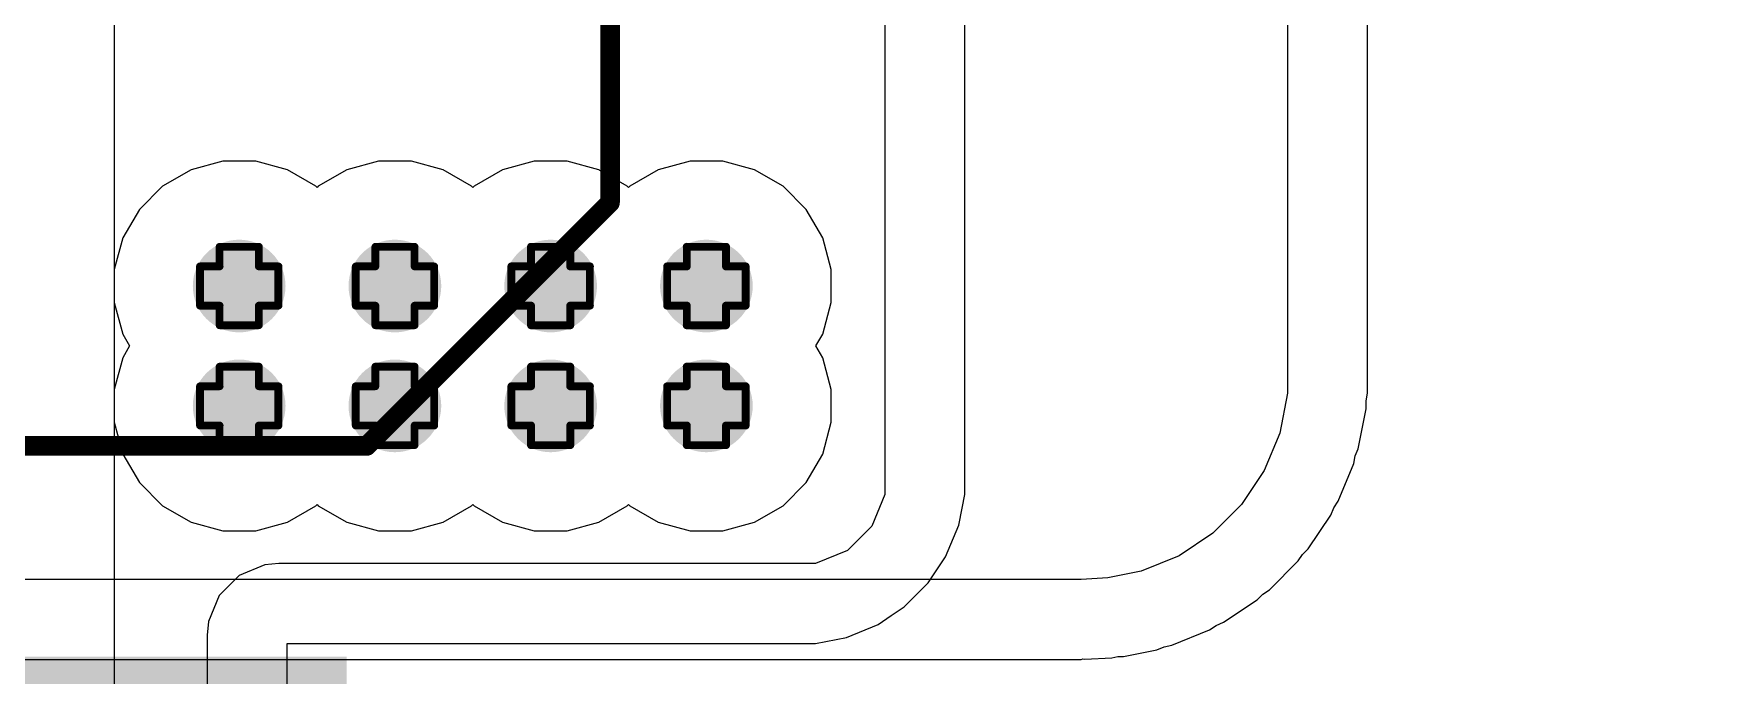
# Model space of a CAD drawing. Header units: inches. Extents: x -18 to 202, y -11 to 119.
# Drawn here: x 27.51 to 38.44, y 4.28 to 8.43 of the extents above; entities that cross this region are included whole.
import ezdxf

# ---------------------------------------------------------------- set-up
doc = ezdxf.new("R2010")
doc.units = ezdxf.units.IN
for name, color, linetype in [('Board Outline', 216, 'Continuous'), ('Bottom Layer', 5, 'Continuous'), ('Drill Drawing', 1, 'Continuous'), ('Ground', 16, 'Continuous'), ('Power', 76, 'Continuous'), ('Top Layer', 1, 'Continuous'), ('Top Overlay', 2, 'Continuous'), ('Top Paste', 8, 'Continuous'), ('Top Solder', 216, 'Continuous'), ('Via Holes', 16, 'Continuous')]:
    doc.layers.add(name, color=color, linetype=linetype)

# ---------------------------------------------------------------- blocks, each defined once
blk = doc.blocks.new('TYPE_C_31_M_12__64')
at = {"layer": 'Top Layer'}
for points in [[(1.9, 1.775), (1.6, 1.775), (1.6, 2.975), (1.9, 2.975)], [(2.7, 1.775), (2.1, 1.775), (2.1, 2.975), (2.7, 2.975)], [(2.9, 2.975), (3.5, 2.975), (3.5, 1.775), (2.9, 1.775)]]:
    blk.add_hatch(color=1, dxfattribs=at).paths.add_polyline_path(points)
at = {"layer": 'Top Paste'}
for points in [[(1.9, 1.775), (1.6, 1.775), (1.6, 2.975), (1.9, 2.975)], [(2.7, 1.775), (2.1, 1.775), (2.1, 2.975), (2.7, 2.975)], [(2.9, 2.975), (3.5, 2.975), (3.5, 1.775), (2.9, 1.775)]]:
    blk.add_hatch(color=8, dxfattribs=at).paths.add_polyline_path(points)
at = {"layer": 'Top Solder'}
for points in [[(2.002, 1.673), (1.498, 1.673), (1.498, 3.077), (2.002, 3.077)], [(2.802, 1.673), (1.998, 1.673), (1.998, 3.077), (2.802, 3.077)], [(2.798, 3.077), (3.602, 3.077), (3.602, 1.673), (2.798, 1.673)]]:
    blk.add_hatch(color=216, dxfattribs=at).paths.add_polyline_path(points)
blk = doc.blocks.new('UWD_470_F_10__D___101')
at = {"layer": 'Top Overlay'}
for points in [[(-3.607, 5.207, 0.127, 0.127, 0), (-5.182, 3.632, 0.127, 0.127, 0)], [(5.131, 5.207, 0.127, 0.127, 0), (-3.607, 5.207, 0.127, 0.127, 0)], [(-5.182, 3.632, 0.127, 0.127, 0), (-5.182, 1.702, 0.127, 0.127, 0)]]:
    blk.add_lwpolyline(points, format="xyseb", dxfattribs=at)
for points in [[(-3.639, 5.207, 0.0635, 0.0635, 1), (-3.575, 5.207, 0.0635, 0.0635, 1)], [(-3.639, 5.207, 0.0635, 0.0635, 1), (-3.575, 5.207, 0.0635, 0.0635, 1)], [(-5.213, 3.632, 0.0635, 0.0635, 1), (-5.15, 3.632, 0.0635, 0.0635, 1)], [(-5.213, 3.632, 0.0635, 0.0635, 1), (-5.15, 3.632, 0.0635, 0.0635, 1)]]:
    blk.add_lwpolyline(points, format="xyseb", close=True, dxfattribs=at)

msp = doc.modelspace()

# ---------------------------------------------------------------- hatches: boundary and pattern name
at = {"layer": 'Bottom Layer'}
h = msp.add_hatch(color=5, dxfattribs=at)
edge = h.paths.add_edge_path()
edge.add_arc((28.841, 6.801), 0.3, 0, 360)
h = msp.add_hatch(color=5, dxfattribs=at)
edge = h.paths.add_edge_path()
edge.add_arc((29.849, 6.801), 0.3, 0, 360)
h = msp.add_hatch(color=5, dxfattribs=at)
edge = h.paths.add_edge_path()
edge.add_arc((30.857, 6.801), 0.3, 0, 360)
h = msp.add_hatch(color=5, dxfattribs=at)
edge = h.paths.add_edge_path()
edge.add_arc((31.865, 6.801), 0.3, 0, 360)
h = msp.add_hatch(color=5, dxfattribs=at)
edge = h.paths.add_edge_path()
edge.add_arc((28.841, 6.025), 0.3, 0, 360)
h = msp.add_hatch(color=5, dxfattribs=at)
edge = h.paths.add_edge_path()
edge.add_arc((29.849, 6.025), 0.3, 0, 360)
h = msp.add_hatch(color=5, dxfattribs=at)
edge = h.paths.add_edge_path()
edge.add_arc((30.857, 6.025), 0.3, 0, 360)
h = msp.add_hatch(color=5, dxfattribs=at)
edge = h.paths.add_edge_path()
edge.add_arc((31.865, 6.025), 0.3, 0, 360)
at = {"layer": 'Ground'}
h = msp.add_hatch(color=16, dxfattribs=at)
edge = h.paths.add_edge_path()
edge.add_arc((28.841, 6.801), 0.3, 0, 360)
h = msp.add_hatch(color=16, dxfattribs=at)
edge = h.paths.add_edge_path()
edge.add_arc((29.849, 6.801), 0.3, 0, 360)
h = msp.add_hatch(color=16, dxfattribs=at)
edge = h.paths.add_edge_path()
edge.add_arc((30.857, 6.801), 0.3, 0, 360)
h = msp.add_hatch(color=16, dxfattribs=at)
edge = h.paths.add_edge_path()
edge.add_arc((31.865, 6.801), 0.3, 0, 360)
h = msp.add_hatch(color=16, dxfattribs=at)
edge = h.paths.add_edge_path()
edge.add_arc((28.841, 6.025), 0.3, 0, 360)
h = msp.add_hatch(color=16, dxfattribs=at)
edge = h.paths.add_edge_path()
edge.add_arc((29.849, 6.025), 0.3, 0, 360)
h = msp.add_hatch(color=16, dxfattribs=at)
edge = h.paths.add_edge_path()
edge.add_arc((30.857, 6.025), 0.3, 0, 360)
h = msp.add_hatch(color=16, dxfattribs=at)
edge = h.paths.add_edge_path()
edge.add_arc((31.865, 6.025), 0.3, 0, 360)
at = {"layer": 'Power'}
h = msp.add_hatch(color=76, dxfattribs=at)
edge = h.paths.add_edge_path()
edge.add_arc((28.841, 6.801), 0.3, 0, 360)
h = msp.add_hatch(color=76, dxfattribs=at)
edge = h.paths.add_edge_path()
edge.add_arc((29.849, 6.801), 0.3, 0, 360)
h = msp.add_hatch(color=76, dxfattribs=at)
edge = h.paths.add_edge_path()
edge.add_arc((30.857, 6.801), 0.3, 0, 360)
h = msp.add_hatch(color=76, dxfattribs=at)
edge = h.paths.add_edge_path()
edge.add_arc((31.865, 6.801), 0.3, 0, 360)
h = msp.add_hatch(color=76, dxfattribs=at)
edge = h.paths.add_edge_path()
edge.add_arc((28.841, 6.025), 0.3, 0, 360)
h = msp.add_hatch(color=76, dxfattribs=at)
edge = h.paths.add_edge_path()
edge.add_arc((29.849, 6.025), 0.3, 0, 360)
h = msp.add_hatch(color=76, dxfattribs=at)
edge = h.paths.add_edge_path()
edge.add_arc((30.857, 6.025), 0.3, 0, 360)
h = msp.add_hatch(color=76, dxfattribs=at)
edge = h.paths.add_edge_path()
edge.add_arc((31.865, 6.025), 0.3, 0, 360)
at = {"layer": 'Top Layer'}
h = msp.add_hatch(color=1, dxfattribs=at)
edge = h.paths.add_edge_path()
edge.add_arc((28.841, 6.801), 0.3, 0, 360)
h = msp.add_hatch(color=1, dxfattribs=at)
edge = h.paths.add_edge_path()
edge.add_arc((29.849, 6.801), 0.3, 0, 360)
h = msp.add_hatch(color=1, dxfattribs=at)
edge = h.paths.add_edge_path()
edge.add_arc((30.857, 6.801), 0.3, 0, 360)
h = msp.add_hatch(color=1, dxfattribs=at)
edge = h.paths.add_edge_path()
edge.add_arc((31.865, 6.801), 0.3, 0, 360)
h = msp.add_hatch(color=1, dxfattribs=at)
edge = h.paths.add_edge_path()
edge.add_arc((28.841, 6.025), 0.3, 0, 360)
h = msp.add_hatch(color=1, dxfattribs=at)
edge = h.paths.add_edge_path()
edge.add_arc((29.849, 6.025), 0.3, 0, 360)
h = msp.add_hatch(color=1, dxfattribs=at)
edge = h.paths.add_edge_path()
edge.add_arc((30.857, 6.025), 0.3, 0, 360)
h = msp.add_hatch(color=1, dxfattribs=at)
edge = h.paths.add_edge_path()
edge.add_arc((31.865, 6.025), 0.3, 0, 360)
at = {"layer": 'Via Holes'}
h = msp.add_hatch(color=7, dxfattribs=at)
edge = h.paths.add_edge_path()
edge.add_arc((28.841, 6.801), 0.15, 0, 360)
h = msp.add_hatch(color=7, dxfattribs=at)
edge = h.paths.add_edge_path()
edge.add_arc((29.849, 6.801), 0.15, 0, 360)
h = msp.add_hatch(color=7, dxfattribs=at)
edge = h.paths.add_edge_path()
edge.add_arc((30.857, 6.801), 0.15, 0, 360)
h = msp.add_hatch(color=7, dxfattribs=at)
edge = h.paths.add_edge_path()
edge.add_arc((31.865, 6.801), 0.15, 0, 360)
h = msp.add_hatch(color=7, dxfattribs=at)
edge = h.paths.add_edge_path()
edge.add_arc((28.841, 6.025), 0.15, 0, 360)
h = msp.add_hatch(color=7, dxfattribs=at)
edge = h.paths.add_edge_path()
edge.add_arc((29.849, 6.025), 0.15, 0, 360)
h = msp.add_hatch(color=7, dxfattribs=at)
edge = h.paths.add_edge_path()
edge.add_arc((30.857, 6.025), 0.15, 0, 360)
h = msp.add_hatch(color=7, dxfattribs=at)
edge = h.paths.add_edge_path()
edge.add_arc((31.865, 6.025), 0.15, 0, 360)

# ---------------------------------------------------------------- linework, layer by layer
at = {"layer": 'Board Outline'}
msp.add_lwpolyline([(44.23, 62.31, 0.254, 0.254, -3.535496), (7.565, 62.289, 0.254, 0.254, 0)], format="xyseb", dxfattribs=at)
at = {"layer": 'Bottom Layer'}
for p, q in [((28.53, 7.553), (28.345, 7.447)), ((28.735, 7.609), (28.53, 7.553)), ((28.948, 7.609), (28.735, 7.609)), ((29.153, 7.553), (28.948, 7.609)), ((29.338, 7.447), (29.153, 7.553)), ((29.537, 7.553), (29.353, 7.447)), ((29.743, 7.609), (29.537, 7.553)), ((29.956, 7.609), (29.743, 7.609)), ((30.161, 7.553), (29.956, 7.609)), ((30.345, 7.447), (30.161, 7.553)), ((30.545, 7.553), (30.361, 7.447)), ((30.751, 7.609), (30.545, 7.553)), ((30.963, 7.609), (30.751, 7.609)), ((31.169, 7.553), (30.963, 7.609)), ((31.353, 7.447), (31.169, 7.553)), ((31.553, 7.553), (31.369, 7.447)), ((31.759, 7.609), (31.553, 7.553)), ((31.971, 7.609), (31.759, 7.609)), ((32.177, 7.553), (31.971, 7.609)), ((32.361, 7.447), (32.177, 7.553)), ((28.345, 7.447), (28.195, 7.297)), ((29.345, 7.439), (29.338, 7.447)), ((29.353, 7.447), (29.345, 7.439)), ((30.353, 7.439), (30.345, 7.447)), ((30.361, 7.447), (30.353, 7.439)), ((31.361, 7.439), (31.353, 7.447)), ((31.369, 7.447), (31.361, 7.439)), ((32.511, 7.297), (32.361, 7.447)), ((28.195, 7.297), (28.088, 7.112)), ((32.618, 7.112), (32.511, 7.297)), ((28.088, 7.112), (28.033, 6.907)), ((32.673, 6.907), (32.618, 7.112)), ((28.033, 6.907), (28.033, 6.694)), ((32.673, 6.694), (32.673, 6.907)), ((28.033, 6.694), (28.088, 6.489)), ((32.618, 6.489), (32.673, 6.694)), ((28.088, 6.489), (28.132, 6.413)), ((32.574, 6.413), (32.618, 6.489)), ((28.132, 6.413), (28.088, 6.337)), ((32.618, 6.337), (32.574, 6.413)), ((28.088, 6.337), (28.033, 6.131)), ((32.673, 6.131), (32.618, 6.337)), ((28.033, 6.131), (28.033, 5.919)), ((32.673, 5.919), (32.673, 6.131)), ((28.033, 5.919), (28.088, 5.713)), ((32.618, 5.713), (32.673, 5.919)), ((28.088, 5.713), (28.195, 5.529)), ((32.511, 5.529), (32.618, 5.713)), ((28.195, 5.529), (28.345, 5.378)), ((32.361, 5.378), (32.511, 5.529)), ((28.345, 5.378), (28.53, 5.272)), ((29.153, 5.272), (29.338, 5.378)), ((29.338, 5.378), (29.345, 5.386)), ((29.345, 5.386), (29.353, 5.378)), ((29.353, 5.378), (29.537, 5.272)), ((30.161, 5.272), (30.345, 5.378)), ((30.345, 5.378), (30.353, 5.386)), ((30.353, 5.386), (30.361, 5.378)), ((30.361, 5.378), (30.545, 5.272)), ((31.169, 5.272), (31.353, 5.378)), ((31.353, 5.378), (31.361, 5.386)), ((31.361, 5.386), (31.369, 5.378)), ((31.369, 5.378), (31.553, 5.272)), ((32.177, 5.272), (32.361, 5.378)), ((28.53, 5.272), (28.735, 5.217)), ((28.948, 5.217), (29.153, 5.272)), ((29.537, 5.272), (29.743, 5.217)), ((29.956, 5.217), (30.161, 5.272)), ((30.545, 5.272), (30.751, 5.217)), ((30.963, 5.217), (31.169, 5.272)), ((31.553, 5.272), (31.759, 5.217)), ((31.971, 5.217), (32.177, 5.272)), ((28.735, 5.217), (28.948, 5.217)), ((29.743, 5.217), (29.956, 5.217)), ((30.751, 5.217), (30.963, 5.217)), ((31.759, 5.217), (31.971, 5.217))]:
    msp.add_line(p, q, dxfattribs=at)
at = {"layer": 'Drill Drawing'}
for points in [[(28.714, 6.928, 0.0508, 0.0508, 0), (28.714, 7.055, 0.0508, 0.0508, 0)], [(28.714, 7.055, 0.0508, 0.0508, 0), (28.968, 7.055, 0.0508, 0.0508, 0)], [(28.968, 6.928, 0.0508, 0.0508, 0), (28.968, 7.055, 0.0508, 0.0508, 0)], [(29.722, 6.928, 0.0508, 0.0508, 0), (29.722, 7.055, 0.0508, 0.0508, 0)], [(29.722, 7.055, 0.0508, 0.0508, 0), (29.976, 7.055, 0.0508, 0.0508, 0)], [(29.976, 6.928, 0.0508, 0.0508, 0), (29.976, 7.055, 0.0508, 0.0508, 0)], [(30.73, 6.928, 0.0508, 0.0508, 0), (30.73, 7.055, 0.0508, 0.0508, 0)], [(30.73, 7.055, 0.0508, 0.0508, 0), (30.984, 7.055, 0.0508, 0.0508, 0)], [(30.984, 6.928, 0.0508, 0.0508, 0), (30.984, 7.055, 0.0508, 0.0508, 0)], [(31.738, 6.928, 0.0508, 0.0508, 0), (31.738, 7.055, 0.0508, 0.0508, 0)], [(31.738, 7.055, 0.0508, 0.0508, 0), (31.992, 7.055, 0.0508, 0.0508, 0)], [(31.992, 6.928, 0.0508, 0.0508, 0), (31.992, 7.055, 0.0508, 0.0508, 0)], [(28.587, 6.674, 0.0508, 0.0508, 0), (28.587, 6.928, 0.0508, 0.0508, 0)], [(28.587, 6.928, 0.0508, 0.0508, 0), (28.714, 6.928, 0.0508, 0.0508, 0)], [(28.968, 6.928, 0.0508, 0.0508, 0), (29.095, 6.928, 0.0508, 0.0508, 0)], [(29.095, 6.674, 0.0508, 0.0508, 0), (29.095, 6.928, 0.0508, 0.0508, 0)], [(29.595, 6.674, 0.0508, 0.0508, 0), (29.595, 6.928, 0.0508, 0.0508, 0)], [(29.595, 6.928, 0.0508, 0.0508, 0), (29.722, 6.928, 0.0508, 0.0508, 0)], [(29.976, 6.928, 0.0508, 0.0508, 0), (30.103, 6.928, 0.0508, 0.0508, 0)], [(30.103, 6.674, 0.0508, 0.0508, 0), (30.103, 6.928, 0.0508, 0.0508, 0)], [(30.603, 6.674, 0.0508, 0.0508, 0), (30.603, 6.928, 0.0508, 0.0508, 0)], [(30.603, 6.928, 0.0508, 0.0508, 0), (30.73, 6.928, 0.0508, 0.0508, 0)], [(30.984, 6.928, 0.0508, 0.0508, 0), (31.111, 6.928, 0.0508, 0.0508, 0)], [(31.111, 6.674, 0.0508, 0.0508, 0), (31.111, 6.928, 0.0508, 0.0508, 0)], [(31.611, 6.674, 0.0508, 0.0508, 0), (31.611, 6.928, 0.0508, 0.0508, 0)], [(31.611, 6.928, 0.0508, 0.0508, 0), (31.738, 6.928, 0.0508, 0.0508, 0)], [(31.992, 6.928, 0.0508, 0.0508, 0), (32.119, 6.928, 0.0508, 0.0508, 0)], [(32.119, 6.674, 0.0508, 0.0508, 0), (32.119, 6.928, 0.0508, 0.0508, 0)], [(28.587, 6.674, 0.0508, 0.0508, 0), (28.714, 6.674, 0.0508, 0.0508, 0)], [(28.714, 6.547, 0.0508, 0.0508, 0), (28.714, 6.674, 0.0508, 0.0508, 0)], [(28.968, 6.674, 0.0508, 0.0508, 0), (29.095, 6.674, 0.0508, 0.0508, 0)], [(28.968, 6.547, 0.0508, 0.0508, 0), (28.968, 6.674, 0.0508, 0.0508, 0)], [(29.595, 6.674, 0.0508, 0.0508, 0), (29.722, 6.674, 0.0508, 0.0508, 0)], [(29.722, 6.547, 0.0508, 0.0508, 0), (29.722, 6.674, 0.0508, 0.0508, 0)], [(29.976, 6.674, 0.0508, 0.0508, 0), (30.103, 6.674, 0.0508, 0.0508, 0)], [(29.976, 6.547, 0.0508, 0.0508, 0), (29.976, 6.674, 0.0508, 0.0508, 0)], [(30.603, 6.674, 0.0508, 0.0508, 0), (30.73, 6.674, 0.0508, 0.0508, 0)], [(30.73, 6.547, 0.0508, 0.0508, 0), (30.73, 6.674, 0.0508, 0.0508, 0)], [(30.984, 6.674, 0.0508, 0.0508, 0), (31.111, 6.674, 0.0508, 0.0508, 0)], [(30.984, 6.547, 0.0508, 0.0508, 0), (30.984, 6.674, 0.0508, 0.0508, 0)], [(31.611, 6.674, 0.0508, 0.0508, 0), (31.738, 6.674, 0.0508, 0.0508, 0)], [(31.738, 6.547, 0.0508, 0.0508, 0), (31.738, 6.674, 0.0508, 0.0508, 0)], [(31.992, 6.674, 0.0508, 0.0508, 0), (32.119, 6.674, 0.0508, 0.0508, 0)], [(31.992, 6.547, 0.0508, 0.0508, 0), (31.992, 6.674, 0.0508, 0.0508, 0)], [(28.714, 6.547, 0.0508, 0.0508, 0), (28.968, 6.547, 0.0508, 0.0508, 0)], [(29.722, 6.547, 0.0508, 0.0508, 0), (29.976, 6.547, 0.0508, 0.0508, 0)], [(30.73, 6.547, 0.0508, 0.0508, 0), (30.984, 6.547, 0.0508, 0.0508, 0)], [(31.738, 6.547, 0.0508, 0.0508, 0), (31.992, 6.547, 0.0508, 0.0508, 0)], [(28.714, 6.152, 0.0508, 0.0508, 0), (28.714, 6.279, 0.0508, 0.0508, 0)], [(28.714, 6.279, 0.0508, 0.0508, 0), (28.968, 6.279, 0.0508, 0.0508, 0)], [(28.968, 6.152, 0.0508, 0.0508, 0), (28.968, 6.279, 0.0508, 0.0508, 0)], [(29.722, 6.152, 0.0508, 0.0508, 0), (29.722, 6.279, 0.0508, 0.0508, 0)], [(29.722, 6.279, 0.0508, 0.0508, 0), (29.976, 6.279, 0.0508, 0.0508, 0)], [(29.976, 6.152, 0.0508, 0.0508, 0), (29.976, 6.279, 0.0508, 0.0508, 0)], [(30.73, 6.152, 0.0508, 0.0508, 0), (30.73, 6.279, 0.0508, 0.0508, 0)], [(30.73, 6.279, 0.0508, 0.0508, 0), (30.984, 6.279, 0.0508, 0.0508, 0)], [(30.984, 6.152, 0.0508, 0.0508, 0), (30.984, 6.279, 0.0508, 0.0508, 0)], [(31.738, 6.152, 0.0508, 0.0508, 0), (31.738, 6.279, 0.0508, 0.0508, 0)], [(31.738, 6.279, 0.0508, 0.0508, 0), (31.992, 6.279, 0.0508, 0.0508, 0)], [(31.992, 6.152, 0.0508, 0.0508, 0), (31.992, 6.279, 0.0508, 0.0508, 0)], [(28.587, 5.898, 0.0508, 0.0508, 0), (28.587, 6.152, 0.0508, 0.0508, 0)], [(28.587, 6.152, 0.0508, 0.0508, 0), (28.714, 6.152, 0.0508, 0.0508, 0)], [(28.968, 6.152, 0.0508, 0.0508, 0), (29.095, 6.152, 0.0508, 0.0508, 0)], [(29.095, 5.898, 0.0508, 0.0508, 0), (29.095, 6.152, 0.0508, 0.0508, 0)], [(29.595, 5.898, 0.0508, 0.0508, 0), (29.595, 6.152, 0.0508, 0.0508, 0)], [(29.595, 6.152, 0.0508, 0.0508, 0), (29.722, 6.152, 0.0508, 0.0508, 0)], [(29.976, 6.152, 0.0508, 0.0508, 0), (30.103, 6.152, 0.0508, 0.0508, 0)], [(30.103, 5.898, 0.0508, 0.0508, 0), (30.103, 6.152, 0.0508, 0.0508, 0)], [(30.603, 5.898, 0.0508, 0.0508, 0), (30.603, 6.152, 0.0508, 0.0508, 0)], [(30.603, 6.152, 0.0508, 0.0508, 0), (30.73, 6.152, 0.0508, 0.0508, 0)], [(30.984, 6.152, 0.0508, 0.0508, 0), (31.111, 6.152, 0.0508, 0.0508, 0)], [(31.111, 5.898, 0.0508, 0.0508, 0), (31.111, 6.152, 0.0508, 0.0508, 0)], [(31.611, 5.898, 0.0508, 0.0508, 0), (31.611, 6.152, 0.0508, 0.0508, 0)], [(31.611, 6.152, 0.0508, 0.0508, 0), (31.738, 6.152, 0.0508, 0.0508, 0)], [(31.992, 6.152, 0.0508, 0.0508, 0), (32.119, 6.152, 0.0508, 0.0508, 0)], [(32.119, 5.898, 0.0508, 0.0508, 0), (32.119, 6.152, 0.0508, 0.0508, 0)], [(28.587, 5.898, 0.0508, 0.0508, 0), (28.714, 5.898, 0.0508, 0.0508, 0)], [(28.714, 5.771, 0.0508, 0.0508, 0), (28.714, 5.898, 0.0508, 0.0508, 0)], [(28.968, 5.898, 0.0508, 0.0508, 0), (29.095, 5.898, 0.0508, 0.0508, 0)], [(28.968, 5.771, 0.0508, 0.0508, 0), (28.968, 5.898, 0.0508, 0.0508, 0)], [(29.595, 5.898, 0.0508, 0.0508, 0), (29.722, 5.898, 0.0508, 0.0508, 0)], [(29.722, 5.771, 0.0508, 0.0508, 0), (29.722, 5.898, 0.0508, 0.0508, 0)], [(29.976, 5.898, 0.0508, 0.0508, 0), (30.103, 5.898, 0.0508, 0.0508, 0)], [(29.976, 5.771, 0.0508, 0.0508, 0), (29.976, 5.898, 0.0508, 0.0508, 0)], [(30.603, 5.898, 0.0508, 0.0508, 0), (30.73, 5.898, 0.0508, 0.0508, 0)], [(30.73, 5.771, 0.0508, 0.0508, 0), (30.73, 5.898, 0.0508, 0.0508, 0)], [(30.984, 5.898, 0.0508, 0.0508, 0), (31.111, 5.898, 0.0508, 0.0508, 0)], [(30.984, 5.771, 0.0508, 0.0508, 0), (30.984, 5.898, 0.0508, 0.0508, 0)], [(31.611, 5.898, 0.0508, 0.0508, 0), (31.738, 5.898, 0.0508, 0.0508, 0)], [(31.738, 5.771, 0.0508, 0.0508, 0), (31.738, 5.898, 0.0508, 0.0508, 0)], [(31.992, 5.898, 0.0508, 0.0508, 0), (32.119, 5.898, 0.0508, 0.0508, 0)], [(31.992, 5.771, 0.0508, 0.0508, 0), (31.992, 5.898, 0.0508, 0.0508, 0)], [(28.714, 5.771, 0.0508, 0.0508, 0), (28.968, 5.771, 0.0508, 0.0508, 0)], [(29.722, 5.771, 0.0508, 0.0508, 0), (29.976, 5.771, 0.0508, 0.0508, 0)], [(30.73, 5.771, 0.0508, 0.0508, 0), (30.984, 5.771, 0.0508, 0.0508, 0)], [(31.738, 5.771, 0.0508, 0.0508, 0), (31.992, 5.771, 0.0508, 0.0508, 0)]]:
    msp.add_lwpolyline(points, format="xyseb", dxfattribs=at)
for points in [[(28.702, 7.055, 0.0254, 0.0254, 1), (28.727, 7.055, 0.0254, 0.0254, 1)], [(28.702, 7.055, 0.0254, 0.0254, 1), (28.727, 7.055, 0.0254, 0.0254, 1)], [(28.956, 7.055, 0.0254, 0.0254, 1), (28.981, 7.055, 0.0254, 0.0254, 1)], [(28.956, 7.055, 0.0254, 0.0254, 1), (28.981, 7.055, 0.0254, 0.0254, 1)], [(29.71, 7.055, 0.0254, 0.0254, 1), (29.735, 7.055, 0.0254, 0.0254, 1)], [(29.71, 7.055, 0.0254, 0.0254, 1), (29.735, 7.055, 0.0254, 0.0254, 1)], [(29.964, 7.055, 0.0254, 0.0254, 1), (29.989, 7.055, 0.0254, 0.0254, 1)], [(29.964, 7.055, 0.0254, 0.0254, 1), (29.989, 7.055, 0.0254, 0.0254, 1)], [(30.717, 7.055, 0.0254, 0.0254, 1), (30.743, 7.055, 0.0254, 0.0254, 1)], [(30.717, 7.055, 0.0254, 0.0254, 1), (30.743, 7.055, 0.0254, 0.0254, 1)], [(30.971, 7.055, 0.0254, 0.0254, 1), (30.997, 7.055, 0.0254, 0.0254, 1)], [(30.971, 7.055, 0.0254, 0.0254, 1), (30.997, 7.055, 0.0254, 0.0254, 1)], [(31.725, 7.055, 0.0254, 0.0254, 1), (31.751, 7.055, 0.0254, 0.0254, 1)], [(31.725, 7.055, 0.0254, 0.0254, 1), (31.751, 7.055, 0.0254, 0.0254, 1)], [(31.979, 7.055, 0.0254, 0.0254, 1), (32.005, 7.055, 0.0254, 0.0254, 1)], [(31.979, 7.055, 0.0254, 0.0254, 1), (32.005, 7.055, 0.0254, 0.0254, 1)], [(28.575, 6.928, 0.0254, 0.0254, 1), (28.6, 6.928, 0.0254, 0.0254, 1)], [(28.575, 6.928, 0.0254, 0.0254, 1), (28.6, 6.928, 0.0254, 0.0254, 1)], [(28.702, 6.928, 0.0254, 0.0254, 1), (28.727, 6.928, 0.0254, 0.0254, 1)], [(28.702, 6.928, 0.0254, 0.0254, 1), (28.727, 6.928, 0.0254, 0.0254, 1)], [(28.956, 6.928, 0.0254, 0.0254, 1), (28.981, 6.928, 0.0254, 0.0254, 1)], [(28.956, 6.928, 0.0254, 0.0254, 1), (28.981, 6.928, 0.0254, 0.0254, 1)], [(29.083, 6.928, 0.0254, 0.0254, 1), (29.108, 6.928, 0.0254, 0.0254, 1)], [(29.083, 6.928, 0.0254, 0.0254, 1), (29.108, 6.928, 0.0254, 0.0254, 1)], [(29.583, 6.928, 0.0254, 0.0254, 1), (29.608, 6.928, 0.0254, 0.0254, 1)], [(29.583, 6.928, 0.0254, 0.0254, 1), (29.608, 6.928, 0.0254, 0.0254, 1)], [(29.71, 6.928, 0.0254, 0.0254, 1), (29.735, 6.928, 0.0254, 0.0254, 1)], [(29.71, 6.928, 0.0254, 0.0254, 1), (29.735, 6.928, 0.0254, 0.0254, 1)], [(29.964, 6.928, 0.0254, 0.0254, 1), (29.989, 6.928, 0.0254, 0.0254, 1)], [(29.964, 6.928, 0.0254, 0.0254, 1), (29.989, 6.928, 0.0254, 0.0254, 1)], [(30.091, 6.928, 0.0254, 0.0254, 1), (30.116, 6.928, 0.0254, 0.0254, 1)], [(30.091, 6.928, 0.0254, 0.0254, 1), (30.116, 6.928, 0.0254, 0.0254, 1)], [(30.59, 6.928, 0.0254, 0.0254, 1), (30.616, 6.928, 0.0254, 0.0254, 1)], [(30.59, 6.928, 0.0254, 0.0254, 1), (30.616, 6.928, 0.0254, 0.0254, 1)], [(30.717, 6.928, 0.0254, 0.0254, 1), (30.743, 6.928, 0.0254, 0.0254, 1)], [(30.717, 6.928, 0.0254, 0.0254, 1), (30.743, 6.928, 0.0254, 0.0254, 1)], [(30.971, 6.928, 0.0254, 0.0254, 1), (30.997, 6.928, 0.0254, 0.0254, 1)], [(30.971, 6.928, 0.0254, 0.0254, 1), (30.997, 6.928, 0.0254, 0.0254, 1)], [(31.098, 6.928, 0.0254, 0.0254, 1), (31.124, 6.928, 0.0254, 0.0254, 1)], [(31.098, 6.928, 0.0254, 0.0254, 1), (31.124, 6.928, 0.0254, 0.0254, 1)], [(31.598, 6.928, 0.0254, 0.0254, 1), (31.624, 6.928, 0.0254, 0.0254, 1)], [(31.598, 6.928, 0.0254, 0.0254, 1), (31.624, 6.928, 0.0254, 0.0254, 1)], [(31.725, 6.928, 0.0254, 0.0254, 1), (31.751, 6.928, 0.0254, 0.0254, 1)], [(31.725, 6.928, 0.0254, 0.0254, 1), (31.751, 6.928, 0.0254, 0.0254, 1)], [(31.979, 6.928, 0.0254, 0.0254, 1), (32.005, 6.928, 0.0254, 0.0254, 1)], [(31.979, 6.928, 0.0254, 0.0254, 1), (32.005, 6.928, 0.0254, 0.0254, 1)], [(32.106, 6.928, 0.0254, 0.0254, 1), (32.132, 6.928, 0.0254, 0.0254, 1)], [(32.106, 6.928, 0.0254, 0.0254, 1), (32.132, 6.928, 0.0254, 0.0254, 1)], [(28.575, 6.674, 0.0254, 0.0254, 1), (28.6, 6.674, 0.0254, 0.0254, 1)], [(28.575, 6.674, 0.0254, 0.0254, 1), (28.6, 6.674, 0.0254, 0.0254, 1)], [(28.702, 6.674, 0.0254, 0.0254, 1), (28.727, 6.674, 0.0254, 0.0254, 1)], [(28.702, 6.674, 0.0254, 0.0254, 1), (28.727, 6.674, 0.0254, 0.0254, 1)], [(28.956, 6.674, 0.0254, 0.0254, 1), (28.981, 6.674, 0.0254, 0.0254, 1)], [(28.956, 6.674, 0.0254, 0.0254, 1), (28.981, 6.674, 0.0254, 0.0254, 1)], [(29.083, 6.674, 0.0254, 0.0254, 1), (29.108, 6.674, 0.0254, 0.0254, 1)], [(29.083, 6.674, 0.0254, 0.0254, 1), (29.108, 6.674, 0.0254, 0.0254, 1)], [(29.583, 6.674, 0.0254, 0.0254, 1), (29.608, 6.674, 0.0254, 0.0254, 1)], [(29.583, 6.674, 0.0254, 0.0254, 1), (29.608, 6.674, 0.0254, 0.0254, 1)], [(29.71, 6.674, 0.0254, 0.0254, 1), (29.735, 6.674, 0.0254, 0.0254, 1)], [(29.71, 6.674, 0.0254, 0.0254, 1), (29.735, 6.674, 0.0254, 0.0254, 1)], [(29.964, 6.674, 0.0254, 0.0254, 1), (29.989, 6.674, 0.0254, 0.0254, 1)], [(29.964, 6.674, 0.0254, 0.0254, 1), (29.989, 6.674, 0.0254, 0.0254, 1)], [(30.091, 6.674, 0.0254, 0.0254, 1), (30.116, 6.674, 0.0254, 0.0254, 1)], [(30.091, 6.674, 0.0254, 0.0254, 1), (30.116, 6.674, 0.0254, 0.0254, 1)], [(30.59, 6.674, 0.0254, 0.0254, 1), (30.616, 6.674, 0.0254, 0.0254, 1)], [(30.59, 6.674, 0.0254, 0.0254, 1), (30.616, 6.674, 0.0254, 0.0254, 1)], [(30.717, 6.674, 0.0254, 0.0254, 1), (30.743, 6.674, 0.0254, 0.0254, 1)], [(30.717, 6.674, 0.0254, 0.0254, 1), (30.743, 6.674, 0.0254, 0.0254, 1)], [(30.971, 6.674, 0.0254, 0.0254, 1), (30.997, 6.674, 0.0254, 0.0254, 1)], [(30.971, 6.674, 0.0254, 0.0254, 1), (30.997, 6.674, 0.0254, 0.0254, 1)], [(31.098, 6.674, 0.0254, 0.0254, 1), (31.124, 6.674, 0.0254, 0.0254, 1)], [(31.098, 6.674, 0.0254, 0.0254, 1), (31.124, 6.674, 0.0254, 0.0254, 1)], [(31.598, 6.674, 0.0254, 0.0254, 1), (31.624, 6.674, 0.0254, 0.0254, 1)], [(31.598, 6.674, 0.0254, 0.0254, 1), (31.624, 6.674, 0.0254, 0.0254, 1)], [(31.725, 6.674, 0.0254, 0.0254, 1), (31.751, 6.674, 0.0254, 0.0254, 1)], [(31.725, 6.674, 0.0254, 0.0254, 1), (31.751, 6.674, 0.0254, 0.0254, 1)], [(31.979, 6.674, 0.0254, 0.0254, 1), (32.005, 6.674, 0.0254, 0.0254, 1)], [(31.979, 6.674, 0.0254, 0.0254, 1), (32.005, 6.674, 0.0254, 0.0254, 1)], [(32.106, 6.674, 0.0254, 0.0254, 1), (32.132, 6.674, 0.0254, 0.0254, 1)], [(32.106, 6.674, 0.0254, 0.0254, 1), (32.132, 6.674, 0.0254, 0.0254, 1)], [(28.702, 6.547, 0.0254, 0.0254, 1), (28.727, 6.547, 0.0254, 0.0254, 1)], [(28.702, 6.547, 0.0254, 0.0254, 1), (28.727, 6.547, 0.0254, 0.0254, 1)], [(28.956, 6.547, 0.0254, 0.0254, 1), (28.981, 6.547, 0.0254, 0.0254, 1)], [(28.956, 6.547, 0.0254, 0.0254, 1), (28.981, 6.547, 0.0254, 0.0254, 1)], [(29.71, 6.547, 0.0254, 0.0254, 1), (29.735, 6.547, 0.0254, 0.0254, 1)], [(29.71, 6.547, 0.0254, 0.0254, 1), (29.735, 6.547, 0.0254, 0.0254, 1)], [(29.964, 6.547, 0.0254, 0.0254, 1), (29.989, 6.547, 0.0254, 0.0254, 1)], [(29.964, 6.547, 0.0254, 0.0254, 1), (29.989, 6.547, 0.0254, 0.0254, 1)], [(30.717, 6.547, 0.0254, 0.0254, 1), (30.743, 6.547, 0.0254, 0.0254, 1)], [(30.717, 6.547, 0.0254, 0.0254, 1), (30.743, 6.547, 0.0254, 0.0254, 1)], [(30.971, 6.547, 0.0254, 0.0254, 1), (30.997, 6.547, 0.0254, 0.0254, 1)], [(30.971, 6.547, 0.0254, 0.0254, 1), (30.997, 6.547, 0.0254, 0.0254, 1)], [(31.725, 6.547, 0.0254, 0.0254, 1), (31.751, 6.547, 0.0254, 0.0254, 1)], [(31.725, 6.547, 0.0254, 0.0254, 1), (31.751, 6.547, 0.0254, 0.0254, 1)], [(31.979, 6.547, 0.0254, 0.0254, 1), (32.005, 6.547, 0.0254, 0.0254, 1)], [(31.979, 6.547, 0.0254, 0.0254, 1), (32.005, 6.547, 0.0254, 0.0254, 1)], [(28.702, 6.279, 0.0254, 0.0254, 1), (28.727, 6.279, 0.0254, 0.0254, 1)], [(28.702, 6.279, 0.0254, 0.0254, 1), (28.727, 6.279, 0.0254, 0.0254, 1)], [(28.956, 6.279, 0.0254, 0.0254, 1), (28.981, 6.279, 0.0254, 0.0254, 1)], [(28.956, 6.279, 0.0254, 0.0254, 1), (28.981, 6.279, 0.0254, 0.0254, 1)], [(29.71, 6.279, 0.0254, 0.0254, 1), (29.735, 6.279, 0.0254, 0.0254, 1)], [(29.71, 6.279, 0.0254, 0.0254, 1), (29.735, 6.279, 0.0254, 0.0254, 1)], [(29.964, 6.279, 0.0254, 0.0254, 1), (29.989, 6.279, 0.0254, 0.0254, 1)], [(29.964, 6.279, 0.0254, 0.0254, 1), (29.989, 6.279, 0.0254, 0.0254, 1)], [(30.717, 6.279, 0.0254, 0.0254, 1), (30.743, 6.279, 0.0254, 0.0254, 1)], [(30.717, 6.279, 0.0254, 0.0254, 1), (30.743, 6.279, 0.0254, 0.0254, 1)], [(30.971, 6.279, 0.0254, 0.0254, 1), (30.997, 6.279, 0.0254, 0.0254, 1)], [(30.971, 6.279, 0.0254, 0.0254, 1), (30.997, 6.279, 0.0254, 0.0254, 1)], [(31.725, 6.279, 0.0254, 0.0254, 1), (31.751, 6.279, 0.0254, 0.0254, 1)], [(31.725, 6.279, 0.0254, 0.0254, 1), (31.751, 6.279, 0.0254, 0.0254, 1)], [(31.979, 6.279, 0.0254, 0.0254, 1), (32.005, 6.279, 0.0254, 0.0254, 1)], [(31.979, 6.279, 0.0254, 0.0254, 1), (32.005, 6.279, 0.0254, 0.0254, 1)], [(28.575, 6.152, 0.0254, 0.0254, 1), (28.6, 6.152, 0.0254, 0.0254, 1)], [(28.575, 6.152, 0.0254, 0.0254, 1), (28.6, 6.152, 0.0254, 0.0254, 1)], [(28.702, 6.152, 0.0254, 0.0254, 1), (28.727, 6.152, 0.0254, 0.0254, 1)], [(28.702, 6.152, 0.0254, 0.0254, 1), (28.727, 6.152, 0.0254, 0.0254, 1)], [(28.956, 6.152, 0.0254, 0.0254, 1), (28.981, 6.152, 0.0254, 0.0254, 1)], [(28.956, 6.152, 0.0254, 0.0254, 1), (28.981, 6.152, 0.0254, 0.0254, 1)], [(29.083, 6.152, 0.0254, 0.0254, 1), (29.108, 6.152, 0.0254, 0.0254, 1)], [(29.083, 6.152, 0.0254, 0.0254, 1), (29.108, 6.152, 0.0254, 0.0254, 1)], [(29.583, 6.152, 0.0254, 0.0254, 1), (29.608, 6.152, 0.0254, 0.0254, 1)], [(29.583, 6.152, 0.0254, 0.0254, 1), (29.608, 6.152, 0.0254, 0.0254, 1)], [(29.71, 6.152, 0.0254, 0.0254, 1), (29.735, 6.152, 0.0254, 0.0254, 1)], [(29.71, 6.152, 0.0254, 0.0254, 1), (29.735, 6.152, 0.0254, 0.0254, 1)], [(29.964, 6.152, 0.0254, 0.0254, 1), (29.989, 6.152, 0.0254, 0.0254, 1)], [(29.964, 6.152, 0.0254, 0.0254, 1), (29.989, 6.152, 0.0254, 0.0254, 1)], [(30.091, 6.152, 0.0254, 0.0254, 1), (30.116, 6.152, 0.0254, 0.0254, 1)], [(30.091, 6.152, 0.0254, 0.0254, 1), (30.116, 6.152, 0.0254, 0.0254, 1)], [(30.59, 6.152, 0.0254, 0.0254, 1), (30.616, 6.152, 0.0254, 0.0254, 1)], [(30.59, 6.152, 0.0254, 0.0254, 1), (30.616, 6.152, 0.0254, 0.0254, 1)], [(30.717, 6.152, 0.0254, 0.0254, 1), (30.743, 6.152, 0.0254, 0.0254, 1)], [(30.717, 6.152, 0.0254, 0.0254, 1), (30.743, 6.152, 0.0254, 0.0254, 1)], [(30.971, 6.152, 0.0254, 0.0254, 1), (30.997, 6.152, 0.0254, 0.0254, 1)], [(30.971, 6.152, 0.0254, 0.0254, 1), (30.997, 6.152, 0.0254, 0.0254, 1)], [(31.098, 6.152, 0.0254, 0.0254, 1), (31.124, 6.152, 0.0254, 0.0254, 1)], [(31.098, 6.152, 0.0254, 0.0254, 1), (31.124, 6.152, 0.0254, 0.0254, 1)], [(31.598, 6.152, 0.0254, 0.0254, 1), (31.624, 6.152, 0.0254, 0.0254, 1)], [(31.598, 6.152, 0.0254, 0.0254, 1), (31.624, 6.152, 0.0254, 0.0254, 1)], [(31.725, 6.152, 0.0254, 0.0254, 1), (31.751, 6.152, 0.0254, 0.0254, 1)], [(31.725, 6.152, 0.0254, 0.0254, 1), (31.751, 6.152, 0.0254, 0.0254, 1)], [(31.979, 6.152, 0.0254, 0.0254, 1), (32.005, 6.152, 0.0254, 0.0254, 1)], [(31.979, 6.152, 0.0254, 0.0254, 1), (32.005, 6.152, 0.0254, 0.0254, 1)], [(32.106, 6.152, 0.0254, 0.0254, 1), (32.132, 6.152, 0.0254, 0.0254, 1)], [(32.106, 6.152, 0.0254, 0.0254, 1), (32.132, 6.152, 0.0254, 0.0254, 1)], [(28.575, 5.898, 0.0254, 0.0254, 1), (28.6, 5.898, 0.0254, 0.0254, 1)], [(28.575, 5.898, 0.0254, 0.0254, 1), (28.6, 5.898, 0.0254, 0.0254, 1)], [(28.702, 5.898, 0.0254, 0.0254, 1), (28.727, 5.898, 0.0254, 0.0254, 1)], [(28.702, 5.898, 0.0254, 0.0254, 1), (28.727, 5.898, 0.0254, 0.0254, 1)], [(28.956, 5.898, 0.0254, 0.0254, 1), (28.981, 5.898, 0.0254, 0.0254, 1)], [(28.956, 5.898, 0.0254, 0.0254, 1), (28.981, 5.898, 0.0254, 0.0254, 1)], [(29.083, 5.898, 0.0254, 0.0254, 1), (29.108, 5.898, 0.0254, 0.0254, 1)], [(29.083, 5.898, 0.0254, 0.0254, 1), (29.108, 5.898, 0.0254, 0.0254, 1)], [(29.583, 5.898, 0.0254, 0.0254, 1), (29.608, 5.898, 0.0254, 0.0254, 1)], [(29.583, 5.898, 0.0254, 0.0254, 1), (29.608, 5.898, 0.0254, 0.0254, 1)], [(29.71, 5.898, 0.0254, 0.0254, 1), (29.735, 5.898, 0.0254, 0.0254, 1)], [(29.71, 5.898, 0.0254, 0.0254, 1), (29.735, 5.898, 0.0254, 0.0254, 1)], [(29.964, 5.898, 0.0254, 0.0254, 1), (29.989, 5.898, 0.0254, 0.0254, 1)], [(29.964, 5.898, 0.0254, 0.0254, 1), (29.989, 5.898, 0.0254, 0.0254, 1)], [(30.091, 5.898, 0.0254, 0.0254, 1), (30.116, 5.898, 0.0254, 0.0254, 1)], [(30.091, 5.898, 0.0254, 0.0254, 1), (30.116, 5.898, 0.0254, 0.0254, 1)], [(30.59, 5.898, 0.0254, 0.0254, 1), (30.616, 5.898, 0.0254, 0.0254, 1)], [(30.59, 5.898, 0.0254, 0.0254, 1), (30.616, 5.898, 0.0254, 0.0254, 1)], [(30.717, 5.898, 0.0254, 0.0254, 1), (30.743, 5.898, 0.0254, 0.0254, 1)], [(30.717, 5.898, 0.0254, 0.0254, 1), (30.743, 5.898, 0.0254, 0.0254, 1)], [(30.971, 5.898, 0.0254, 0.0254, 1), (30.997, 5.898, 0.0254, 0.0254, 1)], [(30.971, 5.898, 0.0254, 0.0254, 1), (30.997, 5.898, 0.0254, 0.0254, 1)], [(31.098, 5.898, 0.0254, 0.0254, 1), (31.124, 5.898, 0.0254, 0.0254, 1)], [(31.098, 5.898, 0.0254, 0.0254, 1), (31.124, 5.898, 0.0254, 0.0254, 1)], [(31.598, 5.898, 0.0254, 0.0254, 1), (31.624, 5.898, 0.0254, 0.0254, 1)], [(31.598, 5.898, 0.0254, 0.0254, 1), (31.624, 5.898, 0.0254, 0.0254, 1)], [(31.725, 5.898, 0.0254, 0.0254, 1), (31.751, 5.898, 0.0254, 0.0254, 1)], [(31.725, 5.898, 0.0254, 0.0254, 1), (31.751, 5.898, 0.0254, 0.0254, 1)], [(31.979, 5.898, 0.0254, 0.0254, 1), (32.005, 5.898, 0.0254, 0.0254, 1)], [(31.979, 5.898, 0.0254, 0.0254, 1), (32.005, 5.898, 0.0254, 0.0254, 1)], [(32.106, 5.898, 0.0254, 0.0254, 1), (32.132, 5.898, 0.0254, 0.0254, 1)], [(32.106, 5.898, 0.0254, 0.0254, 1), (32.132, 5.898, 0.0254, 0.0254, 1)], [(28.702, 5.771, 0.0254, 0.0254, 1), (28.727, 5.771, 0.0254, 0.0254, 1)], [(28.702, 5.771, 0.0254, 0.0254, 1), (28.727, 5.771, 0.0254, 0.0254, 1)], [(28.956, 5.771, 0.0254, 0.0254, 1), (28.981, 5.771, 0.0254, 0.0254, 1)], [(28.956, 5.771, 0.0254, 0.0254, 1), (28.981, 5.771, 0.0254, 0.0254, 1)], [(29.71, 5.771, 0.0254, 0.0254, 1), (29.735, 5.771, 0.0254, 0.0254, 1)], [(29.71, 5.771, 0.0254, 0.0254, 1), (29.735, 5.771, 0.0254, 0.0254, 1)], [(29.964, 5.771, 0.0254, 0.0254, 1), (29.989, 5.771, 0.0254, 0.0254, 1)], [(29.964, 5.771, 0.0254, 0.0254, 1), (29.989, 5.771, 0.0254, 0.0254, 1)], [(30.717, 5.771, 0.0254, 0.0254, 1), (30.743, 5.771, 0.0254, 0.0254, 1)], [(30.717, 5.771, 0.0254, 0.0254, 1), (30.743, 5.771, 0.0254, 0.0254, 1)], [(30.971, 5.771, 0.0254, 0.0254, 1), (30.997, 5.771, 0.0254, 0.0254, 1)], [(30.971, 5.771, 0.0254, 0.0254, 1), (30.997, 5.771, 0.0254, 0.0254, 1)], [(31.725, 5.771, 0.0254, 0.0254, 1), (31.751, 5.771, 0.0254, 0.0254, 1)], [(31.725, 5.771, 0.0254, 0.0254, 1), (31.751, 5.771, 0.0254, 0.0254, 1)], [(31.979, 5.771, 0.0254, 0.0254, 1), (32.005, 5.771, 0.0254, 0.0254, 1)], [(31.979, 5.771, 0.0254, 0.0254, 1), (32.005, 5.771, 0.0254, 0.0254, 1)]]:
    msp.add_lwpolyline(points, format="xyseb", close=True, dxfattribs=at)
at = {"layer": 'Ground'}
for p, q in [((28.53, 7.553), (28.345, 7.447)), ((28.735, 7.609), (28.53, 7.553)), ((28.948, 7.609), (28.735, 7.609)), ((29.153, 7.553), (28.948, 7.609)), ((29.338, 7.447), (29.153, 7.553)), ((29.537, 7.553), (29.353, 7.447)), ((29.743, 7.609), (29.537, 7.553)), ((29.956, 7.609), (29.743, 7.609)), ((30.161, 7.553), (29.956, 7.609)), ((30.345, 7.447), (30.161, 7.553)), ((30.545, 7.553), (30.361, 7.447)), ((30.751, 7.609), (30.545, 7.553)), ((30.963, 7.609), (30.751, 7.609)), ((31.169, 7.553), (30.963, 7.609)), ((31.353, 7.447), (31.169, 7.553)), ((31.553, 7.553), (31.369, 7.447)), ((31.759, 7.609), (31.553, 7.553)), ((31.971, 7.609), (31.759, 7.609)), ((32.177, 7.553), (31.971, 7.609)), ((32.361, 7.447), (32.177, 7.553)), ((28.345, 7.447), (28.195, 7.297)), ((29.345, 7.439), (29.338, 7.447)), ((29.353, 7.447), (29.345, 7.439)), ((30.353, 7.439), (30.345, 7.447)), ((30.361, 7.447), (30.353, 7.439)), ((31.361, 7.439), (31.353, 7.447)), ((31.369, 7.447), (31.361, 7.439)), ((32.511, 7.297), (32.361, 7.447)), ((28.195, 7.297), (28.088, 7.112)), ((32.618, 7.112), (32.511, 7.297)), ((28.088, 7.112), (28.033, 6.907)), ((32.673, 6.907), (32.618, 7.112)), ((28.033, 6.907), (28.033, 6.694)), ((32.673, 6.694), (32.673, 6.907)), ((28.033, 6.694), (28.088, 6.489)), ((32.618, 6.489), (32.673, 6.694)), ((28.088, 6.489), (28.132, 6.413)), ((32.574, 6.413), (32.618, 6.489)), ((28.132, 6.413), (28.088, 6.337)), ((32.618, 6.337), (32.574, 6.413)), ((28.088, 6.337), (28.033, 6.131)), ((32.673, 6.131), (32.618, 6.337)), ((28.033, 6.131), (28.033, 5.919)), ((32.673, 5.919), (32.673, 6.131)), ((28.033, 5.919), (28.088, 5.713)), ((32.618, 5.713), (32.673, 5.919)), ((28.088, 5.713), (28.195, 5.529)), ((32.511, 5.529), (32.618, 5.713)), ((28.195, 5.529), (28.345, 5.378)), ((32.361, 5.378), (32.511, 5.529)), ((28.345, 5.378), (28.53, 5.272)), ((29.153, 5.272), (29.338, 5.378)), ((29.338, 5.378), (29.345, 5.386)), ((29.345, 5.386), (29.353, 5.378)), ((29.353, 5.378), (29.537, 5.272)), ((30.161, 5.272), (30.345, 5.378)), ((30.345, 5.378), (30.353, 5.386)), ((30.353, 5.386), (30.361, 5.378)), ((30.361, 5.378), (30.545, 5.272)), ((31.169, 5.272), (31.353, 5.378)), ((31.353, 5.378), (31.361, 5.386)), ((31.361, 5.386), (31.369, 5.378)), ((31.369, 5.378), (31.553, 5.272)), ((32.177, 5.272), (32.361, 5.378)), ((28.53, 5.272), (28.735, 5.217)), ((28.948, 5.217), (29.153, 5.272)), ((29.537, 5.272), (29.743, 5.217)), ((29.956, 5.217), (30.161, 5.272)), ((30.545, 5.272), (30.751, 5.217)), ((30.963, 5.217), (31.169, 5.272)), ((31.553, 5.272), (31.759, 5.217)), ((31.971, 5.217), (32.177, 5.272)), ((28.735, 5.217), (28.948, 5.217)), ((29.743, 5.217), (29.956, 5.217)), ((30.751, 5.217), (30.963, 5.217)), ((31.759, 5.217), (31.971, 5.217))]:
    msp.add_line(p, q, dxfattribs=at)
at = {"layer": 'Power'}
for p, q in [((35.627, 27.804), (35.627, 6.24)), ((36.145, 6.24), (36.145, 27.791)), ((35.627, 6.24), (35.627, 6.108)), ((36.145, 6.108), (36.145, 6.24)), ((35.627, 6.108), (35.576, 5.849)), ((36.135, 6.058), (36.145, 6.108)), ((36.135, 6.007), (36.135, 6.058)), ((36.084, 5.748), (36.135, 6.007)), ((35.576, 5.849), (35.475, 5.606)), ((36.055, 5.651), (36.064, 5.701)), ((36.064, 5.701), (36.084, 5.748)), ((35.475, 5.606), (35.329, 5.387)), ((35.954, 5.408), (36.055, 5.651)), ((35.329, 5.387), (35.143, 5.201)), ((35.906, 5.318), (35.925, 5.365)), ((35.925, 5.365), (35.954, 5.408)), ((35.76, 5.099), (35.906, 5.318)), ((35.143, 5.201), (34.924, 5.054)), ((34.924, 5.054), (34.68, 4.954)), ((35.695, 5.021), (35.723, 5.063)), ((35.723, 5.063), (35.76, 5.099)), ((34.68, 4.954), (34.464, 4.911)), ((35.509, 4.834), (35.695, 5.021)), ((27.737, 4.902), (22.733, 4.902)), ((34.29, 4.902), (27.737, 4.902)), ((34.464, 4.911), (34.29, 4.902)), ((34.29, 4.902), (34.29, 4.902)), ((35.466, 4.806), (35.509, 4.834)), ((35.211, 4.624), (35.43, 4.77)), ((35.43, 4.77), (35.466, 4.806)), ((35.122, 4.576), (35.164, 4.604)), ((35.164, 4.604), (35.211, 4.624)), ((34.878, 4.475), (35.122, 4.576)), ((22.733, 4.384), (27.737, 4.384)), ((27.737, 4.384), (34.29, 4.384)), ((34.29, 4.384), (34.302, 4.387)), ((34.302, 4.387), (34.315, 4.385)), ((34.315, 4.385), (34.489, 4.393)), ((34.489, 4.393), (34.527, 4.403)), ((34.527, 4.403), (34.565, 4.403)), ((34.565, 4.403), (34.781, 4.446)), ((34.781, 4.446), (34.828, 4.465)), ((34.828, 4.465), (34.878, 4.475))]:
    msp.add_line(p, q, dxfattribs=at)
at = {"layer": 'Top Layer'}
for p, q in [((28.034, 3.1), (28.034, 12.743)), ((33.02, 12.606), (33.02, 5.563)), ((33.538, 5.563), (33.538, 12.606)), ((33.02, 5.563), (33.02, 5.451)), ((33.538, 5.451), (33.538, 5.563)), ((33.02, 5.451), (32.935, 5.246)), ((33.499, 5.253), (33.52, 5.362)), ((33.52, 5.362), (33.538, 5.451)), ((32.935, 5.246), (32.778, 5.089)), ((33.413, 5.048), (33.499, 5.253)), ((32.778, 5.089), (32.572, 5.004)), ((33.301, 4.88), (33.413, 5.048)), ((28.84, 4.926), (28.712, 4.798)), ((29.007, 4.995), (28.84, 4.926)), ((29.098, 5.004), (29.007, 4.995)), ((32.461, 5.004), (29.098, 5.004)), ((32.572, 5.004), (32.461, 5.004)), ((32.461, 5.004), (32.461, 5.004)), ((33.144, 4.723), (33.301, 4.88)), ((28.712, 4.798), (28.643, 4.63)), ((33.06, 4.667), (33.144, 4.723)), ((33.144, 4.723), (33.144, 4.723)), ((28.643, 4.63), (28.634, 4.54)), ((32.771, 4.525), (32.976, 4.61)), ((32.976, 4.61), (33.06, 4.667)), ((32.976, 4.61), (32.976, 4.61)), ((28.634, 4.54), (28.634, 4.54)), ((28.634, 4.54), (28.634, 3.1)), ((29.152, 3.1), (29.152, 4.486)), ((29.152, 4.486), (32.461, 4.486)), ((32.461, 4.486), (32.461, 4.486)), ((32.461, 4.486), (32.572, 4.486)), ((32.572, 4.486), (32.771, 4.525)), ((32.771, 4.525), (32.771, 4.525))]:
    msp.add_line(p, q, dxfattribs=at)

# ---------------------------------------------------------------- block references
at = {"rotation": 180}
msp.add_blockref('UWD_470_F_10__D___101', (26.06, 10.973), dxfattribs=at)
msp.add_blockref('TYPE_C_31_M_12__64', (25.934, 1.325))

doc.saveas('drawing.dxf')
